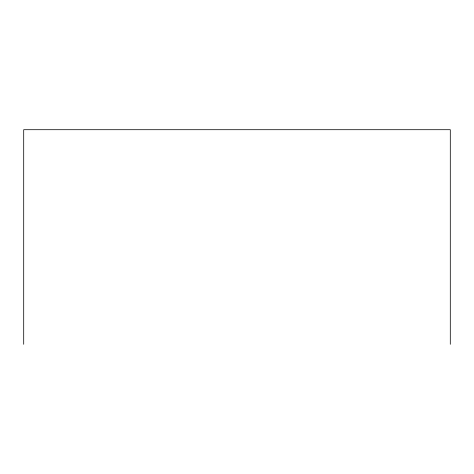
<?xml version="1.0" encoding="UTF-8"?>
<svg xmlns="http://www.w3.org/2000/svg" width="474" height="474" viewBox="0 0 474 474"><rect width="100%" height="100%" fill="white"/><g stroke="black" fill="none" stroke-linecap="round" stroke-linejoin="round"><path stroke-width="0.71" d="M450.3 344.302L450.3 129.698L23.7 129.698L23.7 344.302"/></g></svg>
